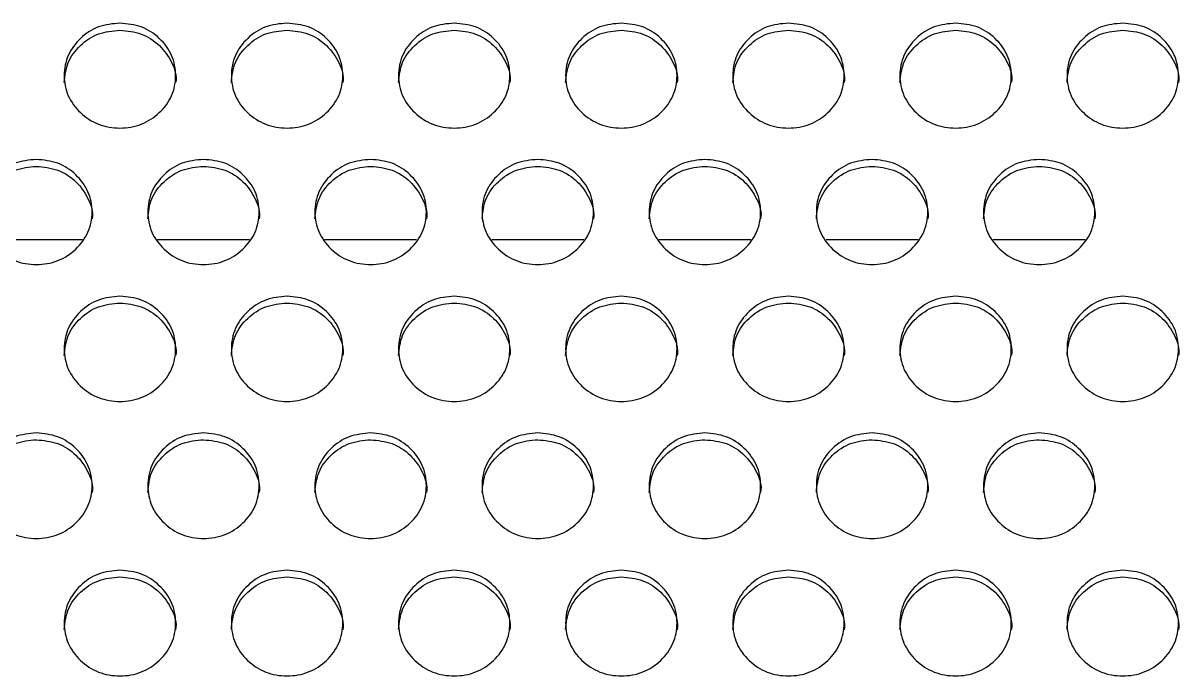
# Model space of a CAD drawing. Header units: millimetres. Extents: x 0.6 to 29.2, y 0.5 to 20.5.
# Drawn here: x 11.742 to 12.295, y 11.738 to 12.05 of the extents above; entities that cross this region are included whole.
import ezdxf

# ---------------------------------------------------------------- set-up
doc = ezdxf.new("R2010")
doc.units = ezdxf.units.MM

msp = doc.modelspace()

# ---------------------------------------------------------------- linework, layer by layer
for p, q in [((11.77003, 11.94654), (11.726, 11.94654)), ((11.85003, 11.94654), (11.806, 11.94654)), ((11.93003, 11.94654), (11.886, 11.94654)), ((12.01003, 11.94654), (11.966, 11.94654)), ((12.09003, 11.94654), (12.046, 11.94654)), ((12.17003, 11.94654), (12.126, 11.94654)), ((12.25003, 11.94654), (12.206, 11.94654))]:
    msp.add_line(p, q)
for points, knots in [([(11.78802, 12.05041), (11.79153, 12.05007), (11.79855, 12.04939), (11.80731, 12.04343), (11.81344, 12.03523), (11.8153, 12.0253), (11.81344, 12.01537), (11.80731, 12.00711), (11.79855, 12.00133), (11.78802, 11.99957), (11.77748, 12.00133), (11.76872, 12.00711), (11.76259, 12.01538), (11.76073, 12.02529), (11.76259, 12.03523), (11.76872, 12.04343), (11.77748, 12.04941), (11.78451, 12.05008), (11.78802, 12.05041)], [0, 0, 0, 0, 0.062529, 0.12499, 0.187438, 0.249997, 0.312448, 0.375004, 0.437457, 0.500008, 0.562452, 0.625017, 0.68746, 0.75002, 0.812471, 0.875029, 0.937564, 1, 1, 1, 1]), ([(11.86802, 12.05041), (11.87153, 12.05007), (11.87855, 12.04939), (11.88731, 12.04343), (11.89344, 12.03523), (11.8953, 12.0253), (11.89344, 12.01537), (11.88731, 12.00711), (11.87855, 12.00133), (11.86802, 11.99957), (11.85748, 12.00133), (11.84872, 12.00711), (11.84259, 12.01538), (11.84073, 12.02529), (11.84259, 12.03523), (11.84872, 12.04343), (11.85748, 12.04941), (11.86451, 12.05008), (11.86802, 12.05041)], [0, 0, 0, 0, 0.062527, 0.12499, 0.187436, 0.249995, 0.312447, 0.375003, 0.437454, 0.500008, 0.562452, 0.625014, 0.687459, 0.750019, 0.81247, 0.875027, 0.937564, 1, 1, 1, 1]), ([(11.94802, 12.05041), (11.95153, 12.05007), (11.95855, 12.04939), (11.96731, 12.04343), (11.97344, 12.03523), (11.9753, 12.0253), (11.97344, 12.01537), (11.96731, 12.00711), (11.95855, 12.00133), (11.94802, 11.99957), (11.93748, 12.00133), (11.92872, 12.00711), (11.92259, 12.01538), (11.92073, 12.02529), (11.92259, 12.03523), (11.92872, 12.04343), (11.93748, 12.04941), (11.94451, 12.05008), (11.94802, 12.05041)], [0, 0, 0, 0, 0.062529, 0.12499, 0.187438, 0.249997, 0.312448, 0.375004, 0.437457, 0.500009, 0.562453, 0.625017, 0.687461, 0.750021, 0.812472, 0.875029, 0.937564, 1, 1, 1, 1]), ([(12.02802, 12.05041), (12.03153, 12.05007), (12.03855, 12.04939), (12.04731, 12.04343), (12.05344, 12.03523), (12.0553, 12.0253), (12.05344, 12.01537), (12.04731, 12.00711), (12.03855, 12.00133), (12.02802, 11.99957), (12.01748, 12.00133), (12.00872, 12.00711), (12.00259, 12.01538), (12.00073, 12.02529), (12.00259, 12.03523), (12.00872, 12.04343), (12.01748, 12.04941), (12.02451, 12.05008), (12.02802, 12.05041)], [0, 0, 0, 0, 0.0625293, 0.1249903, 0.1874377, 0.2499965, 0.3124484, 0.3750028, 0.4374559, 0.5000092, 0.5624511, 0.6250155, 0.6874604, 0.7500199, 0.8124702, 0.875027, 0.9375641, 1, 1, 1, 1]), ([(12.10802, 12.05041), (12.11153, 12.05007), (12.11855, 12.04939), (12.12731, 12.04343), (12.13344, 12.03523), (12.1353, 12.0253), (12.13344, 12.01537), (12.12731, 12.00711), (12.11855, 12.00133), (12.10802, 11.99957), (12.09748, 12.00133), (12.08872, 12.00711), (12.08259, 12.01538), (12.08073, 12.02529), (12.08259, 12.03523), (12.08872, 12.04343), (12.09748, 12.04941), (12.10451, 12.05008), (12.10802, 12.05041)], [0, 0, 0, 0, 0.062527, 0.124988, 0.187436, 0.249995, 0.312446, 0.375002, 0.437455, 0.500006, 0.562451, 0.625015, 0.687459, 0.750019, 0.81247, 0.875026, 0.937562, 1, 1, 1, 1]), ([(12.18802, 12.05041), (12.19153, 12.05007), (12.19855, 12.04939), (12.20731, 12.04343), (12.21344, 12.03523), (12.2153, 12.0253), (12.21344, 12.01537), (12.20731, 12.00711), (12.19855, 12.00133), (12.18802, 11.99957), (12.17748, 12.00133), (12.16872, 12.00711), (12.16259, 12.01538), (12.16073, 12.02529), (12.16259, 12.03523), (12.16872, 12.04343), (12.17748, 12.04941), (12.18451, 12.05008), (12.18802, 12.05041)], [0, 0, 0, 0, 0.0625293, 0.1249902, 0.1874376, 0.2499963, 0.3124476, 0.3750033, 0.4374564, 0.5000073, 0.5624515, 0.6250158, 0.6874607, 0.7500201, 0.8124704, 0.8750271, 0.9375641, 1, 1, 1, 1]), ([(12.26802, 12.05041), (12.27153, 12.05007), (12.27855, 12.04939), (12.28731, 12.04343), (12.29344, 12.03523), (12.2953, 12.0253), (12.29344, 12.01537), (12.28731, 12.00711), (12.27855, 12.00133), (12.26802, 11.99957), (12.25748, 12.00133), (12.24872, 12.00711), (12.24259, 12.01538), (12.24073, 12.02529), (12.24259, 12.03523), (12.24872, 12.04343), (12.25748, 12.04941), (12.26451, 12.05008), (12.26802, 12.05041)], [0, 0, 0, 0, 0.062527, 0.12499, 0.187436, 0.249995, 0.312447, 0.375003, 0.437454, 0.500007, 0.562451, 0.625016, 0.687459, 0.750019, 0.81247, 0.875027, 0.937562, 1, 1, 1, 1]), ([(11.76135, 12.02196), (11.76171, 12.02526), (11.76243, 12.03187), (11.76877, 12.04006), (11.77747, 12.04603), (11.7845, 12.0467), (11.78802, 12.04703)], [0, 0, 0, 0, 0.2494187, 0.4997441, 0.7500438, 1, 1, 1, 1]), ([(11.78802, 12.04703), (11.79152, 12.04669), (11.79853, 12.04601), (11.8074, 12.04004), (11.81313, 12.0319), (11.81536, 12.02515), (11.81468, 12.02192), (11.81468, 12.02192)], [0, 0, 0, 0, 0.250097, 0.49987, 0.749516, 0.999558, 1, 1, 1, 1]), ([(11.84135, 12.02196), (11.84171, 12.02526), (11.84243, 12.03187), (11.84877, 12.04006), (11.85747, 12.04603), (11.8645, 12.0467), (11.86802, 12.04703)], [0, 0, 0, 0, 0.2494181, 0.4997375, 0.7500444, 1, 1, 1, 1]), ([(11.86802, 12.04703), (11.87152, 12.04669), (11.87853, 12.04601), (11.8874, 12.04004), (11.89313, 12.0319), (11.89536, 12.02515), (11.89468, 12.02192), (11.89468, 12.02192)], [0, 0, 0, 0, 0.250088, 0.499871, 0.749513, 0.999558, 1, 1, 1, 1]), ([(11.92135, 12.02196), (11.92171, 12.02526), (11.92243, 12.03187), (11.92877, 12.04006), (11.93747, 12.04603), (11.9445, 12.0467), (11.94802, 12.04703)], [0, 0, 0, 0, 0.249421, 0.499742, 0.750043, 1, 1, 1, 1]), ([(11.94802, 12.04703), (11.95152, 12.04669), (11.95853, 12.04601), (11.96739, 12.04005), (11.97316, 12.0319), (11.97528, 12.02516), (11.97468, 12.02192), (11.97468, 12.02192)], [0, 0, 0, 0, 0.250097, 0.499871, 0.749517, 0.999559, 1, 1, 1, 1]), ([(12.00135, 12.02196), (12.00171, 12.02526), (12.00243, 12.03187), (12.00877, 12.04006), (12.01747, 12.04603), (12.0245, 12.0467), (12.02802, 12.04703)], [0, 0, 0, 0, 0.2494181, 0.4997375, 0.7500444, 1, 1, 1, 1]), ([(12.02802, 12.04703), (12.03152, 12.04669), (12.03853, 12.04601), (12.0474, 12.04004), (12.05313, 12.0319), (12.05536, 12.02515), (12.05468, 12.02192), (12.05468, 12.02192)], [0, 0, 0, 0, 0.250097, 0.49987, 0.749516, 0.999558, 1, 1, 1, 1]), ([(12.08135, 12.02196), (12.08171, 12.02526), (12.08243, 12.03187), (12.08877, 12.04006), (12.09747, 12.04603), (12.1045, 12.0467), (12.10802, 12.04703)], [0, 0, 0, 0, 0.249419, 0.499738, 0.750036, 1, 1, 1, 1]), ([(12.10802, 12.04703), (12.11152, 12.04669), (12.11853, 12.04601), (12.12739, 12.04005), (12.13316, 12.0319), (12.13528, 12.02516), (12.13468, 12.02192), (12.13468, 12.02192)], [0, 0, 0, 0, 0.25009, 0.499866, 0.749515, 0.999559, 1, 1, 1, 1]), ([(12.16135, 12.02196), (12.16171, 12.02526), (12.16243, 12.03187), (12.16877, 12.04006), (12.17747, 12.04603), (12.1845, 12.0467), (12.18802, 12.04703)], [0, 0, 0, 0, 0.2494181, 0.4997375, 0.7500444, 1, 1, 1, 1]), ([(12.18802, 12.04703), (12.19152, 12.04669), (12.19853, 12.04601), (12.2074, 12.04004), (12.21313, 12.0319), (12.21536, 12.02515), (12.21468, 12.02192), (12.21468, 12.02192)], [0, 0, 0, 0, 0.250097, 0.49987, 0.749516, 0.999558, 1, 1, 1, 1]), ([(12.24135, 12.02196), (12.24171, 12.02526), (12.24243, 12.03187), (12.24877, 12.04006), (12.25747, 12.04603), (12.2645, 12.0467), (12.26802, 12.04703)], [0, 0, 0, 0, 0.249419, 0.499738, 0.750036, 1, 1, 1, 1]), ([(12.26802, 12.04703), (12.27152, 12.04669), (12.27853, 12.04601), (12.2874, 12.04004), (12.29313, 12.0319), (12.29536, 12.02515), (12.29468, 12.02192), (12.29468, 12.02192)], [0, 0, 0, 0, 0.250088, 0.499871, 0.749513, 0.999558, 1, 1, 1, 1]), ([(11.74802, 11.98512), (11.75153, 11.98478), (11.75855, 11.98409), (11.76731, 11.97812), (11.77344, 11.96991), (11.7753, 11.95996), (11.77344, 11.95002), (11.76731, 11.94174), (11.75855, 11.93595), (11.74802, 11.93419), (11.73748, 11.93595), (11.72872, 11.94174), (11.72259, 11.95002), (11.72073, 11.95995), (11.72259, 11.96991), (11.72872, 11.97812), (11.73748, 11.98411), (11.74451, 11.98478), (11.74802, 11.98512)], [0, 0, 0, 0, 0.062529, 0.124991, 0.187436, 0.249996, 0.312448, 0.375004, 0.437455, 0.500008, 0.562453, 0.625015, 0.68746, 0.750019, 0.81247, 0.875027, 0.937564, 1, 1, 1, 1]), ([(11.72135, 11.95667), (11.72171, 11.95997), (11.72243, 11.96659), (11.72877, 11.9748), (11.73747, 11.98078), (11.7445, 11.98145), (11.74802, 11.98179)], [0, 0, 0, 0, 0.2494211, 0.4997393, 0.7500446, 1, 1, 1, 1]), ([(11.74802, 11.98179), (11.75152, 11.98145), (11.75853, 11.98077), (11.76739, 11.97479), (11.77313, 11.96663), (11.77535, 11.95986), (11.77468, 11.95663), (11.77468, 11.95662)], [0, 0, 0, 0, 0.250097, 0.499873, 0.749512, 0.999553, 1, 1, 1, 1]), ([(11.82802, 11.98512), (11.83153, 11.98478), (11.83855, 11.98409), (11.84731, 11.97812), (11.85344, 11.96991), (11.8553, 11.95996), (11.85344, 11.95002), (11.84731, 11.94174), (11.83855, 11.93595), (11.82802, 11.93419), (11.81748, 11.93595), (11.80872, 11.94174), (11.80259, 11.95002), (11.80073, 11.95995), (11.80259, 11.96991), (11.80872, 11.97812), (11.81748, 11.98411), (11.82451, 11.98478), (11.82802, 11.98512)], [0, 0, 0, 0, 0.062527, 0.124989, 0.187435, 0.249995, 0.312447, 0.375002, 0.437456, 0.500007, 0.562451, 0.625015, 0.687459, 0.750019, 0.812469, 0.875026, 0.937561, 1, 1, 1, 1]), ([(11.80135, 11.95667), (11.80171, 11.95997), (11.80243, 11.96659), (11.80877, 11.9748), (11.81747, 11.98078), (11.8245, 11.98145), (11.82802, 11.98179)], [0, 0, 0, 0, 0.249422, 0.499739, 0.750036, 1, 1, 1, 1]), ([(11.82802, 11.98179), (11.83152, 11.98145), (11.83853, 11.98077), (11.84739, 11.97479), (11.85316, 11.96662), (11.85528, 11.95987), (11.85468, 11.95663), (11.85468, 11.95662)], [0, 0, 0, 0, 0.25009, 0.499867, 0.749513, 0.999555, 1, 1, 1, 1]), ([(11.90802, 11.98512), (11.91153, 11.98478), (11.91855, 11.98409), (11.92731, 11.97812), (11.93344, 11.96991), (11.9353, 11.95996), (11.93344, 11.95002), (11.92731, 11.94174), (11.91855, 11.93595), (11.90802, 11.93419), (11.89748, 11.93595), (11.88872, 11.94174), (11.88259, 11.95002), (11.88073, 11.95995), (11.88259, 11.96991), (11.88872, 11.97812), (11.89748, 11.98411), (11.90451, 11.98478), (11.90802, 11.98512)], [0, 0, 0, 0, 0.062529, 0.124991, 0.187438, 0.249997, 0.312449, 0.375003, 0.437457, 0.500007, 0.562452, 0.625016, 0.687461, 0.75002, 0.81247, 0.875027, 0.937564, 1, 1, 1, 1]), ([(11.88135, 11.95667), (11.88171, 11.95997), (11.88243, 11.96659), (11.88877, 11.9748), (11.89747, 11.98078), (11.9045, 11.98145), (11.90802, 11.98179)], [0, 0, 0, 0, 0.2494211, 0.4997393, 0.7500446, 1, 1, 1, 1]), ([(11.90802, 11.98179), (11.91152, 11.98145), (11.91853, 11.98077), (11.92739, 11.97479), (11.93313, 11.96663), (11.93535, 11.95986), (11.93468, 11.95663), (11.93468, 11.95662)], [0, 0, 0, 0, 0.250096, 0.499871, 0.749514, 0.999553, 1, 1, 1, 1]), ([(11.98802, 11.98512), (11.99153, 11.98478), (11.99855, 11.98409), (12.00731, 11.97812), (12.01344, 11.96991), (12.0153, 11.95996), (12.01344, 11.95002), (12.00731, 11.94174), (11.99855, 11.93595), (11.98802, 11.93419), (11.97748, 11.93595), (11.96872, 11.94174), (11.96259, 11.95002), (11.96073, 11.95995), (11.96259, 11.96991), (11.96872, 11.97812), (11.97748, 11.98411), (11.98451, 11.98478), (11.98802, 11.98512)], [0, 0, 0, 0, 0.062527, 0.124988, 0.187435, 0.249995, 0.312447, 0.375003, 0.437454, 0.500007, 0.562452, 0.625016, 0.68746, 0.750019, 0.812469, 0.875027, 0.937562, 1, 1, 1, 1]), ([(11.96135, 11.95667), (11.96171, 11.95997), (11.96243, 11.96659), (11.96877, 11.9748), (11.97747, 11.98078), (11.9845, 11.98145), (11.98802, 11.98179)], [0, 0, 0, 0, 0.249422, 0.499739, 0.750036, 1, 1, 1, 1]), ([(11.98802, 11.98179), (11.99152, 11.98145), (11.99853, 11.98077), (12.00739, 11.97479), (12.01313, 11.96663), (12.01535, 11.95986), (12.01468, 11.95663), (12.01468, 11.95662)], [0, 0, 0, 0, 0.250089, 0.499865, 0.749511, 0.999553, 1, 1, 1, 1]), ([(12.06802, 11.98512), (12.07153, 11.98478), (12.07855, 11.98409), (12.08731, 11.97812), (12.09344, 11.96991), (12.0953, 11.95996), (12.09344, 11.95002), (12.08731, 11.94174), (12.07855, 11.93595), (12.06802, 11.93419), (12.05748, 11.93595), (12.04872, 11.94174), (12.04259, 11.95002), (12.04073, 11.95995), (12.04259, 11.96991), (12.04872, 11.97812), (12.05748, 11.98411), (12.06451, 11.98478), (12.06802, 11.98512)], [0, 0, 0, 0, 0.062529, 0.124991, 0.187438, 0.249997, 0.312449, 0.375005, 0.437458, 0.500009, 0.562453, 0.625018, 0.687462, 0.750021, 0.812472, 0.875029, 0.937564, 1, 1, 1, 1]), ([(12.04135, 11.95667), (12.04171, 11.95997), (12.04243, 11.96659), (12.04877, 11.9748), (12.05747, 11.98078), (12.0645, 11.98145), (12.06802, 11.98179)], [0, 0, 0, 0, 0.249424, 0.499744, 0.750043, 1, 1, 1, 1]), ([(12.06802, 11.98179), (12.07152, 11.98145), (12.07853, 11.98077), (12.08739, 11.97479), (12.09313, 11.96663), (12.09535, 11.95986), (12.09468, 11.95663), (12.09468, 11.95662)], [0, 0, 0, 0, 0.250096, 0.499871, 0.749514, 0.999553, 1, 1, 1, 1]), ([(12.14802, 11.98512), (12.15153, 11.98478), (12.15855, 11.98409), (12.16731, 11.97812), (12.17344, 11.96991), (12.1753, 11.95996), (12.17344, 11.95002), (12.16731, 11.94174), (12.15855, 11.93595), (12.14802, 11.93419), (12.13748, 11.93595), (12.12872, 11.94174), (12.12259, 11.95002), (12.12073, 11.95995), (12.12259, 11.96991), (12.12872, 11.97812), (12.13748, 11.98411), (12.14451, 11.98478), (12.14802, 11.98512)], [0, 0, 0, 0, 0.062527, 0.12499, 0.187436, 0.249996, 0.312448, 0.375003, 0.437455, 0.500008, 0.562453, 0.625015, 0.68746, 0.750019, 0.81247, 0.875027, 0.937564, 1, 1, 1, 1]), ([(12.12135, 11.95667), (12.12171, 11.95997), (12.12243, 11.96659), (12.12877, 11.9748), (12.13747, 11.98078), (12.1445, 11.98145), (12.14802, 11.98179)], [0, 0, 0, 0, 0.2494211, 0.4997393, 0.7500446, 1, 1, 1, 1]), ([(12.14802, 11.98179), (12.15152, 11.98145), (12.15853, 11.98077), (12.16739, 11.97479), (12.17313, 11.96663), (12.17535, 11.95986), (12.17468, 11.95663), (12.17468, 11.95662)], [0, 0, 0, 0, 0.250088, 0.499872, 0.749511, 0.999553, 1, 1, 1, 1]), ([(12.22802, 11.98512), (12.23153, 11.98478), (12.23855, 11.98409), (12.24731, 11.97812), (12.25344, 11.96991), (12.2553, 11.95996), (12.25344, 11.95002), (12.24731, 11.94174), (12.23855, 11.93595), (12.22802, 11.93419), (12.21748, 11.93595), (12.20872, 11.94174), (12.20259, 11.95002), (12.20073, 11.95995), (12.20259, 11.96991), (12.20872, 11.97812), (12.21748, 11.98411), (12.22451, 11.98478), (12.22802, 11.98512)], [0, 0, 0, 0, 0.062527, 0.124989, 0.187435, 0.249995, 0.312447, 0.375002, 0.437456, 0.500007, 0.562451, 0.625015, 0.687459, 0.750019, 0.812469, 0.875026, 0.937561, 1, 1, 1, 1]), ([(12.20135, 11.95667), (12.20171, 11.95997), (12.20243, 11.96659), (12.20877, 11.9748), (12.21747, 11.98078), (12.2245, 11.98145), (12.22802, 11.98179)], [0, 0, 0, 0, 0.249422, 0.499739, 0.750036, 1, 1, 1, 1]), ([(12.22802, 11.98179), (12.23152, 11.98145), (12.23853, 11.98077), (12.24739, 11.97479), (12.25316, 11.96662), (12.25528, 11.95987), (12.25468, 11.95663), (12.25468, 11.95662)], [0, 0, 0, 0, 0.25009, 0.499867, 0.749513, 0.999555, 1, 1, 1, 1]), ([(11.78802, 11.91961), (11.79153, 11.91927), (11.79855, 11.91858), (11.80731, 11.9126), (11.81344, 11.90437), (11.8153, 11.8944), (11.81344, 11.88444), (11.80731, 11.87615), (11.79855, 11.87035), (11.78802, 11.86858), (11.77748, 11.87035), (11.76872, 11.87615), (11.76259, 11.88444), (11.76073, 11.8944), (11.76259, 11.90437), (11.76872, 11.9126), (11.77748, 11.9186), (11.78451, 11.91927), (11.78802, 11.91961)], [0, 0, 0, 0, 0.062529, 0.124991, 0.187438, 0.249996, 0.312448, 0.375004, 0.437457, 0.500008, 0.562452, 0.625016, 0.687461, 0.75002, 0.81247, 0.875029, 0.937564, 1, 1, 1, 1]), ([(11.76135, 11.89116), (11.76171, 11.89447), (11.76243, 11.90111), (11.76877, 11.90932), (11.77747, 11.91532), (11.7845, 11.91599), (11.78802, 11.91633)], [0, 0, 0, 0, 0.249418, 0.499744, 0.750044, 1, 1, 1, 1]), ([(11.78802, 11.91633), (11.79152, 11.91599), (11.79853, 11.9153), (11.8074, 11.90931), (11.81313, 11.90115), (11.81536, 11.89435), (11.81468, 11.89112), (11.81468, 11.89112)], [0, 0, 0, 0, 0.250098, 0.499869, 0.749515, 0.999558, 1, 1, 1, 1]), ([(11.86802, 11.91961), (11.87153, 11.91927), (11.87855, 11.91858), (11.88731, 11.9126), (11.89344, 11.90437), (11.8953, 11.8944), (11.89344, 11.88444), (11.88731, 11.87615), (11.87855, 11.87035), (11.86802, 11.86858), (11.85748, 11.87035), (11.84872, 11.87615), (11.84259, 11.88444), (11.84073, 11.8944), (11.84259, 11.90437), (11.84872, 11.9126), (11.85748, 11.9186), (11.86451, 11.91927), (11.86802, 11.91961)], [0, 0, 0, 0, 0.062527, 0.124991, 0.187436, 0.249995, 0.312447, 0.375003, 0.437454, 0.500008, 0.562452, 0.625014, 0.68746, 0.750019, 0.812469, 0.875027, 0.937564, 1, 1, 1, 1]), ([(11.84135, 11.89116), (11.84171, 11.89447), (11.84243, 11.90111), (11.84877, 11.90932), (11.85747, 11.91532), (11.8645, 11.91599), (11.86802, 11.91633)], [0, 0, 0, 0, 0.249418, 0.499737, 0.750044, 1, 1, 1, 1]), ([(11.86802, 11.91633), (11.87152, 11.91599), (11.87853, 11.9153), (11.8874, 11.90931), (11.89313, 11.90115), (11.89536, 11.89435), (11.89468, 11.89112), (11.89468, 11.89112)], [0, 0, 0, 0, 0.25009, 0.49987, 0.749512, 0.999558, 1, 1, 1, 1]), ([(11.94802, 11.91961), (11.95153, 11.91927), (11.95855, 11.91858), (11.96731, 11.9126), (11.97344, 11.90437), (11.9753, 11.8944), (11.97344, 11.88444), (11.96731, 11.87615), (11.95855, 11.87035), (11.94802, 11.86858), (11.93748, 11.87035), (11.92872, 11.87615), (11.92259, 11.88444), (11.92073, 11.8944), (11.92259, 11.90437), (11.92872, 11.9126), (11.93748, 11.9186), (11.94451, 11.91927), (11.94802, 11.91961)], [0, 0, 0, 0, 0.062529, 0.124991, 0.187438, 0.249996, 0.312448, 0.375005, 0.437458, 0.500009, 0.562453, 0.625017, 0.687461, 0.750021, 0.812471, 0.875029, 0.937564, 1, 1, 1, 1]), ([(11.92135, 11.89116), (11.92171, 11.89447), (11.92243, 11.90111), (11.92877, 11.90932), (11.93747, 11.91532), (11.9445, 11.91599), (11.94802, 11.91633)], [0, 0, 0, 0, 0.249421, 0.499742, 0.750043, 1, 1, 1, 1]), ([(11.94802, 11.91633), (11.95152, 11.91599), (11.95853, 11.9153), (11.96739, 11.90931), (11.97316, 11.90114), (11.97528, 11.89436), (11.97468, 11.89112), (11.97468, 11.89112)], [0, 0, 0, 0, 0.250098, 0.499869, 0.749516, 0.999559, 1, 1, 1, 1]), ([(12.02802, 11.91961), (12.03153, 11.91927), (12.03855, 11.91858), (12.04731, 11.9126), (12.05344, 11.90437), (12.0553, 11.8944), (12.05344, 11.88444), (12.04731, 11.87615), (12.03855, 11.87035), (12.02802, 11.86858), (12.01748, 11.87035), (12.00872, 11.87615), (12.00259, 11.88444), (12.00073, 11.8944), (12.00259, 11.90437), (12.00872, 11.9126), (12.01748, 11.9186), (12.02451, 11.91927), (12.02802, 11.91961)], [0, 0, 0, 0, 0.062529, 0.124991, 0.187437, 0.249996, 0.312448, 0.375003, 0.437456, 0.500009, 0.562451, 0.625015, 0.687461, 0.75002, 0.812469, 0.875027, 0.937564, 1, 1, 1, 1]), ([(12.00135, 11.89116), (12.00171, 11.89447), (12.00243, 11.90111), (12.00877, 11.90932), (12.01747, 11.91532), (12.0245, 11.91599), (12.02802, 11.91633)], [0, 0, 0, 0, 0.249418, 0.499737, 0.750044, 1, 1, 1, 1]), ([(12.02802, 11.91633), (12.03152, 11.91599), (12.03853, 11.9153), (12.0474, 11.90931), (12.05313, 11.90115), (12.05536, 11.89435), (12.05468, 11.89112), (12.05468, 11.89112)], [0, 0, 0, 0, 0.250098, 0.499869, 0.749515, 0.999558, 1, 1, 1, 1]), ([(12.10802, 11.91961), (12.11153, 11.91927), (12.11855, 11.91858), (12.12731, 11.9126), (12.13344, 11.90437), (12.1353, 11.8944), (12.13344, 11.88444), (12.12731, 11.87615), (12.11855, 11.87035), (12.10802, 11.86858), (12.09748, 11.87035), (12.08872, 11.87615), (12.08259, 11.88444), (12.08073, 11.8944), (12.08259, 11.90437), (12.08872, 11.9126), (12.09748, 11.9186), (12.10451, 11.91927), (12.10802, 11.91961)], [0, 0, 0, 0, 0.062527, 0.124989, 0.187435, 0.249994, 0.312445, 0.375002, 0.437455, 0.500006, 0.56245, 0.625014, 0.687459, 0.750019, 0.812469, 0.875026, 0.937562, 1, 1, 1, 1]), ([(12.08135, 11.89116), (12.08171, 11.89447), (12.08243, 11.90111), (12.08877, 11.90932), (12.09747, 11.91532), (12.1045, 11.91599), (12.10802, 11.91633)], [0, 0, 0, 0, 0.249419, 0.499737, 0.750036, 1, 1, 1, 1]), ([(12.10802, 11.91633), (12.11152, 11.91599), (12.11853, 11.9153), (12.12739, 11.90931), (12.13316, 11.90114), (12.13528, 11.89436), (12.13468, 11.89112), (12.13468, 11.89112)], [0, 0, 0, 0, 0.250091, 0.499865, 0.749514, 0.999559, 1, 1, 1, 1]), ([(12.18802, 11.91961), (12.19153, 11.91927), (12.19855, 11.91858), (12.20731, 11.9126), (12.21344, 11.90437), (12.2153, 11.8944), (12.21344, 11.88444), (12.20731, 11.87615), (12.19855, 11.87035), (12.18802, 11.86858), (12.17748, 11.87035), (12.16872, 11.87615), (12.16259, 11.88444), (12.16073, 11.8944), (12.16259, 11.90437), (12.16872, 11.9126), (12.17748, 11.9186), (12.18451, 11.91927), (12.18802, 11.91961)], [0, 0, 0, 0, 0.062529, 0.124991, 0.187437, 0.249996, 0.312447, 0.375004, 0.437457, 0.500007, 0.562451, 0.625015, 0.687461, 0.75002, 0.812469, 0.875027, 0.937564, 1, 1, 1, 1]), ([(12.16135, 11.89116), (12.16171, 11.89447), (12.16243, 11.90111), (12.16877, 11.90932), (12.17747, 11.91532), (12.1845, 11.91599), (12.18802, 11.91633)], [0, 0, 0, 0, 0.249418, 0.499737, 0.750044, 1, 1, 1, 1]), ([(12.18802, 11.91633), (12.19152, 11.91599), (12.19853, 11.9153), (12.2074, 11.90931), (12.21313, 11.90115), (12.21536, 11.89435), (12.21468, 11.89112), (12.21468, 11.89112)], [0, 0, 0, 0, 0.250098, 0.499869, 0.749515, 0.999558, 1, 1, 1, 1]), ([(12.26802, 11.91961), (12.27153, 11.91927), (12.27855, 11.91858), (12.28731, 11.9126), (12.29344, 11.90437), (12.2953, 11.8944), (12.29344, 11.88444), (12.28731, 11.87615), (12.27855, 11.87035), (12.26802, 11.86858), (12.25748, 11.87035), (12.24872, 11.87615), (12.24259, 11.88444), (12.24073, 11.8944), (12.24259, 11.90437), (12.24872, 11.9126), (12.25748, 11.9186), (12.26451, 11.91927), (12.26802, 11.91961)], [0, 0, 0, 0, 0.062527, 0.124991, 0.187436, 0.249995, 0.312446, 0.375003, 0.437454, 0.500007, 0.562451, 0.625015, 0.68746, 0.750019, 0.812469, 0.875027, 0.937562, 1, 1, 1, 1]), ([(12.24135, 11.89116), (12.24171, 11.89447), (12.24243, 11.90111), (12.24877, 11.90932), (12.25747, 11.91532), (12.2645, 11.91599), (12.26802, 11.91633)], [0, 0, 0, 0, 0.249419, 0.499737, 0.750036, 1, 1, 1, 1]), ([(12.26802, 11.91633), (12.27152, 11.91599), (12.27853, 11.9153), (12.2874, 11.90931), (12.29313, 11.90115), (12.29536, 11.89435), (12.29468, 11.89112), (12.29468, 11.89112)], [0, 0, 0, 0, 0.25009, 0.49987, 0.749512, 0.999558, 1, 1, 1, 1]), ([(11.74802, 11.85408), (11.75153, 11.85373), (11.75855, 11.85305), (11.76731, 11.84705), (11.77344, 11.83881), (11.7753, 11.82882), (11.77344, 11.81885), (11.76731, 11.81054), (11.75855, 11.80473), (11.74802, 11.80296), (11.73748, 11.80473), (11.72872, 11.81054), (11.72259, 11.81885), (11.72073, 11.82882), (11.72259, 11.83881), (11.72872, 11.84705), (11.73748, 11.85307), (11.74451, 11.85374), (11.74802, 11.85408)], [0, 0, 0, 0, 0.062529, 0.124991, 0.187436, 0.249995, 0.312448, 0.375004, 0.437455, 0.500008, 0.562452, 0.625014, 0.68746, 0.750019, 0.81247, 0.875027, 0.937564, 1, 1, 1, 1]), ([(11.82802, 11.85408), (11.83153, 11.85373), (11.83855, 11.85305), (11.84731, 11.84705), (11.85344, 11.83881), (11.8553, 11.82882), (11.85344, 11.81885), (11.84731, 11.81054), (11.83855, 11.80473), (11.82802, 11.80296), (11.81748, 11.80473), (11.80872, 11.81054), (11.80259, 11.81885), (11.80073, 11.82882), (11.80259, 11.83881), (11.80872, 11.84705), (11.81748, 11.85307), (11.82451, 11.85374), (11.82802, 11.85408)], [0, 0, 0, 0, 0.0625271, 0.1249889, 0.1874353, 0.2499943, 0.3124464, 0.3750022, 0.4374554, 0.5000063, 0.5624503, 0.6250148, 0.6874589, 0.7500186, 0.8124689, 0.8750263, 0.9375615, 1, 1, 1, 1]), ([(11.90802, 11.85408), (11.91153, 11.85373), (11.91855, 11.85305), (11.92731, 11.84705), (11.93344, 11.83881), (11.9353, 11.82882), (11.93344, 11.81885), (11.92731, 11.81054), (11.91855, 11.80473), (11.90802, 11.80296), (11.89748, 11.80473), (11.88872, 11.81054), (11.88259, 11.81885), (11.88073, 11.82882), (11.88259, 11.83881), (11.88872, 11.84705), (11.89748, 11.85307), (11.90451, 11.85374), (11.90802, 11.85408)], [0, 0, 0, 0, 0.062529, 0.124991, 0.187437, 0.249996, 0.312449, 0.375003, 0.437456, 0.500007, 0.562451, 0.625015, 0.687461, 0.75002, 0.81247, 0.875027, 0.937564, 1, 1, 1, 1]), ([(11.98802, 11.85408), (11.99153, 11.85373), (11.99855, 11.85305), (12.00731, 11.84705), (12.01344, 11.83881), (12.0153, 11.82882), (12.01344, 11.81885), (12.00731, 11.81054), (11.99855, 11.80473), (11.98802, 11.80296), (11.97748, 11.80473), (11.96872, 11.81054), (11.96259, 11.81885), (11.96073, 11.82882), (11.96259, 11.83881), (11.96872, 11.84705), (11.97748, 11.85307), (11.98451, 11.85374), (11.98802, 11.85408)], [0, 0, 0, 0, 0.062527, 0.1249887, 0.1874351, 0.2499944, 0.3124469, 0.3750026, 0.4374538, 0.5000069, 0.5624509, 0.6250153, 0.6874593, 0.7500189, 0.8124692, 0.8750264, 0.9375616, 1, 1, 1, 1]), ([(12.06802, 11.85408), (12.07153, 11.85373), (12.07855, 11.85305), (12.08731, 11.84705), (12.09344, 11.83881), (12.0953, 11.82882), (12.09344, 11.81885), (12.08731, 11.81054), (12.07855, 11.80473), (12.06802, 11.80296), (12.05748, 11.80473), (12.04872, 11.81054), (12.04259, 11.81885), (12.04073, 11.82882), (12.04259, 11.83881), (12.04872, 11.84705), (12.05748, 11.85307), (12.06451, 11.85374), (12.06802, 11.85408)], [0, 0, 0, 0, 0.062529, 0.124991, 0.187438, 0.249997, 0.312449, 0.375005, 0.437458, 0.500009, 0.562453, 0.625017, 0.687461, 0.750021, 0.812471, 0.875029, 0.937564, 1, 1, 1, 1]), ([(12.14802, 11.85408), (12.15153, 11.85373), (12.15855, 11.85305), (12.16731, 11.84705), (12.17344, 11.83881), (12.1753, 11.82882), (12.17344, 11.81885), (12.16731, 11.81054), (12.15855, 11.80473), (12.14802, 11.80296), (12.13748, 11.80473), (12.12872, 11.81054), (12.12259, 11.81885), (12.12073, 11.82882), (12.12259, 11.83881), (12.12872, 11.84705), (12.13748, 11.85307), (12.14451, 11.85374), (12.14802, 11.85408)], [0, 0, 0, 0, 0.062527, 0.124991, 0.187436, 0.249995, 0.312448, 0.375003, 0.437455, 0.500008, 0.562452, 0.625014, 0.68746, 0.750019, 0.812469, 0.875027, 0.937564, 1, 1, 1, 1]), ([(12.22802, 11.85408), (12.23153, 11.85373), (12.23855, 11.85305), (12.24731, 11.84705), (12.25344, 11.83881), (12.2553, 11.82882), (12.25344, 11.81885), (12.24731, 11.81054), (12.23855, 11.80473), (12.22802, 11.80296), (12.21748, 11.80473), (12.20872, 11.81054), (12.20259, 11.81885), (12.20073, 11.82882), (12.20259, 11.83881), (12.20872, 11.84705), (12.21748, 11.85307), (12.22451, 11.85374), (12.22802, 11.85408)], [0, 0, 0, 0, 0.0625271, 0.1249889, 0.1874353, 0.2499943, 0.3124464, 0.3750022, 0.4374554, 0.5000063, 0.5624503, 0.6250148, 0.6874589, 0.7500186, 0.8124689, 0.8750263, 0.9375615, 1, 1, 1, 1]), ([(11.72135, 11.82563), (11.72171, 11.82895), (11.72243, 11.8356), (11.72877, 11.84383), (11.73747, 11.84984), (11.7445, 11.85051), (11.74802, 11.85084)], [0, 0, 0, 0, 0.249416, 0.499738, 0.750045, 1, 1, 1, 1]), ([(11.74802, 11.85084), (11.75152, 11.8505), (11.75853, 11.84982), (11.76739, 11.84382), (11.77313, 11.83563), (11.77535, 11.82884), (11.77468, 11.82559), (11.77468, 11.82559)], [0, 0, 0, 0, 0.250098, 0.499872, 0.749514, 0.999555, 1, 1, 1, 1]), ([(11.80135, 11.82563), (11.80171, 11.82895), (11.80243, 11.8356), (11.80877, 11.84383), (11.81747, 11.84984), (11.8245, 11.85051), (11.82802, 11.85084)], [0, 0, 0, 0, 0.249417, 0.499739, 0.750036, 1, 1, 1, 1]), ([(11.82802, 11.85084), (11.83152, 11.8505), (11.83853, 11.84982), (11.84739, 11.84382), (11.85316, 11.83562), (11.85528, 11.82885), (11.85468, 11.82559), (11.85468, 11.82559)], [0, 0, 0, 0, 0.25009, 0.499866, 0.749516, 0.999556, 1, 1, 1, 1]), ([(11.88135, 11.82563), (11.88171, 11.82895), (11.88243, 11.8356), (11.88877, 11.84383), (11.89747, 11.84984), (11.9045, 11.85051), (11.90802, 11.85084)], [0, 0, 0, 0, 0.249416, 0.499738, 0.750045, 1, 1, 1, 1]), ([(11.90802, 11.85084), (11.91152, 11.8505), (11.91853, 11.84982), (11.92739, 11.84382), (11.93313, 11.83563), (11.93535, 11.82884), (11.93468, 11.82559), (11.93468, 11.82559)], [0, 0, 0, 0, 0.250097, 0.49987, 0.749517, 0.999555, 1, 1, 1, 1]), ([(11.96135, 11.82563), (11.96171, 11.82895), (11.96243, 11.8356), (11.96877, 11.84383), (11.97747, 11.84984), (11.9845, 11.85051), (11.98802, 11.85084)], [0, 0, 0, 0, 0.249417, 0.499739, 0.750036, 1, 1, 1, 1]), ([(11.98802, 11.85084), (11.99152, 11.8505), (11.99853, 11.84982), (12.00739, 11.84382), (12.01313, 11.83563), (12.01535, 11.82884), (12.01468, 11.82559), (12.01468, 11.82559)], [0, 0, 0, 0, 0.250089, 0.499865, 0.749513, 0.999555, 1, 1, 1, 1]), ([(12.04135, 11.82563), (12.04171, 11.82895), (12.04243, 11.8356), (12.04877, 11.84383), (12.05747, 11.84984), (12.0645, 11.85051), (12.06802, 11.85084)], [0, 0, 0, 0, 0.249419, 0.499743, 0.750043, 1, 1, 1, 1]), ([(12.06802, 11.85084), (12.07152, 11.8505), (12.07853, 11.84982), (12.08739, 11.84382), (12.09313, 11.83563), (12.09535, 11.82884), (12.09468, 11.82559), (12.09468, 11.82559)], [0, 0, 0, 0, 0.250097, 0.49987, 0.749517, 0.999555, 1, 1, 1, 1]), ([(12.12135, 11.82563), (12.12171, 11.82895), (12.12243, 11.8356), (12.12877, 11.84383), (12.13747, 11.84984), (12.1445, 11.85051), (12.14802, 11.85084)], [0, 0, 0, 0, 0.249416, 0.499738, 0.750045, 1, 1, 1, 1]), ([(12.14802, 11.85084), (12.15152, 11.8505), (12.15853, 11.84982), (12.16739, 11.84382), (12.17313, 11.83563), (12.17535, 11.82884), (12.17468, 11.82559), (12.17468, 11.82559)], [0, 0, 0, 0, 0.250089, 0.499871, 0.749514, 0.999555, 1, 1, 1, 1]), ([(12.20135, 11.82563), (12.20171, 11.82895), (12.20243, 11.8356), (12.20877, 11.84383), (12.21747, 11.84984), (12.2245, 11.85051), (12.22802, 11.85084)], [0, 0, 0, 0, 0.249417, 0.499739, 0.750036, 1, 1, 1, 1]), ([(12.22802, 11.85084), (12.23152, 11.8505), (12.23853, 11.84982), (12.24739, 11.84382), (12.25316, 11.83562), (12.25528, 11.82885), (12.25468, 11.82559), (12.25468, 11.82559)], [0, 0, 0, 0, 0.25009, 0.499866, 0.749516, 0.999556, 1, 1, 1, 1]), ([(11.78802, 11.78833), (11.79153, 11.78799), (11.79855, 11.7873), (11.80731, 11.78129), (11.81344, 11.77303), (11.8153, 11.76303), (11.81344, 11.75304), (11.80731, 11.74472), (11.79855, 11.7389), (11.78802, 11.73713), (11.77748, 11.73889), (11.76872, 11.74472), (11.76259, 11.75304), (11.76073, 11.76303), (11.76259, 11.77304), (11.76872, 11.7813), (11.77748, 11.78732), (11.78451, 11.78799), (11.78802, 11.78833)], [0, 0, 0, 0, 0.062529, 0.124991, 0.187438, 0.249996, 0.312447, 0.375003, 0.437457, 0.500008, 0.562452, 0.625017, 0.68746, 0.75002, 0.812471, 0.875029, 0.937564, 1, 1, 1, 1]), ([(11.86802, 11.78833), (11.87153, 11.78799), (11.87855, 11.7873), (11.88731, 11.78129), (11.89344, 11.77303), (11.8953, 11.76303), (11.89344, 11.75304), (11.88731, 11.74472), (11.87855, 11.7389), (11.86802, 11.73713), (11.85748, 11.73889), (11.84872, 11.74472), (11.84259, 11.75304), (11.84073, 11.76303), (11.84259, 11.77304), (11.84872, 11.7813), (11.85748, 11.78732), (11.86451, 11.78799), (11.86802, 11.78833)], [0, 0, 0, 0, 0.062527, 0.124991, 0.187436, 0.249995, 0.312446, 0.375003, 0.437454, 0.500007, 0.562452, 0.625014, 0.687459, 0.750019, 0.81247, 0.875027, 0.937564, 1, 1, 1, 1]), ([(11.94802, 11.78833), (11.95153, 11.78799), (11.95855, 11.7873), (11.96731, 11.78129), (11.97344, 11.77303), (11.9753, 11.76303), (11.97344, 11.75304), (11.96731, 11.74472), (11.95855, 11.7389), (11.94802, 11.73713), (11.93748, 11.73889), (11.92872, 11.74472), (11.92259, 11.75304), (11.92073, 11.76303), (11.92259, 11.77304), (11.92872, 11.7813), (11.93748, 11.78732), (11.94451, 11.78799), (11.94802, 11.78833)], [0, 0, 0, 0, 0.0625294, 0.1249911, 0.1874382, 0.2499962, 0.3124476, 0.3750037, 0.4374572, 0.5000083, 0.5624526, 0.6250172, 0.6874606, 0.750021, 0.8124718, 0.8750289, 0.937564, 1, 1, 1, 1]), ([(12.02802, 11.78833), (12.03153, 11.78799), (12.03855, 11.7873), (12.04731, 11.78129), (12.05344, 11.77303), (12.0553, 11.76303), (12.05344, 11.75304), (12.04731, 11.74472), (12.03855, 11.7389), (12.02802, 11.73713), (12.01748, 11.73889), (12.00872, 11.74472), (12.00259, 11.75304), (12.00073, 11.76303), (12.00259, 11.77304), (12.00872, 11.7813), (12.01748, 11.78732), (12.02451, 11.78799), (12.02802, 11.78833)], [0, 0, 0, 0, 0.062529, 0.124991, 0.187438, 0.249996, 0.312448, 0.375002, 0.437456, 0.500009, 0.562451, 0.625015, 0.68746, 0.75002, 0.81247, 0.875027, 0.937564, 1, 1, 1, 1]), ([(12.10802, 11.78833), (12.11153, 11.78799), (12.11855, 11.7873), (12.12731, 11.78129), (12.13344, 11.77303), (12.1353, 11.76303), (12.13344, 11.75304), (12.12731, 11.74472), (12.11855, 11.7389), (12.10802, 11.73713), (12.09748, 11.73889), (12.08872, 11.74472), (12.08259, 11.75304), (12.08073, 11.76303), (12.08259, 11.77304), (12.08872, 11.7813), (12.09748, 11.78732), (12.10451, 11.78799), (12.10802, 11.78833)], [0, 0, 0, 0, 0.062527, 0.124989, 0.187436, 0.249994, 0.312445, 0.375001, 0.437455, 0.500006, 0.56245, 0.625015, 0.687458, 0.750019, 0.812469, 0.875027, 0.937562, 1, 1, 1, 1]), ([(12.18802, 11.78833), (12.19153, 11.78799), (12.19855, 11.7873), (12.20731, 11.78129), (12.21344, 11.77303), (12.2153, 11.76303), (12.21344, 11.75304), (12.20731, 11.74472), (12.19855, 11.7389), (12.18802, 11.73713), (12.17748, 11.73889), (12.16872, 11.74472), (12.16259, 11.75304), (12.16073, 11.76303), (12.16259, 11.77304), (12.16872, 11.7813), (12.17748, 11.78732), (12.18451, 11.78799), (12.18802, 11.78833)], [0, 0, 0, 0, 0.062529, 0.124991, 0.187438, 0.249996, 0.312447, 0.375003, 0.437456, 0.500007, 0.562451, 0.625016, 0.68746, 0.75002, 0.81247, 0.875027, 0.937564, 1, 1, 1, 1]), ([(12.26802, 11.78833), (12.27153, 11.78799), (12.27855, 11.7873), (12.28731, 11.78129), (12.29344, 11.77303), (12.2953, 11.76303), (12.29344, 11.75304), (12.28731, 11.74472), (12.27855, 11.7389), (12.26802, 11.73713), (12.25748, 11.73889), (12.24872, 11.74472), (12.24259, 11.75304), (12.24073, 11.76303), (12.24259, 11.77304), (12.24872, 11.7813), (12.25748, 11.78732), (12.26451, 11.78799), (12.26802, 11.78833)], [0, 0, 0, 0, 0.062527, 0.124991, 0.187436, 0.249995, 0.312446, 0.375002, 0.437454, 0.500007, 0.562451, 0.625016, 0.687459, 0.750019, 0.81247, 0.875027, 0.937562, 1, 1, 1, 1]), ([(11.76135, 11.75989), (11.76171, 11.76321), (11.76243, 11.76987), (11.76877, 11.77812), (11.77747, 11.78414), (11.7845, 11.78481), (11.78802, 11.78515)], [0, 0, 0, 0, 0.249418, 0.499746, 0.750044, 1, 1, 1, 1]), ([(11.78802, 11.78515), (11.79152, 11.7848), (11.79853, 11.78412), (11.80739, 11.77811), (11.81313, 11.76991), (11.81535, 11.76309), (11.81468, 11.75985), (11.81468, 11.75985)], [0, 0, 0, 0, 0.2500962, 0.4998704, 0.7495147, 0.9995547, 1, 1, 1, 1]), ([(11.84135, 11.75989), (11.84171, 11.76321), (11.84243, 11.76987), (11.84877, 11.77812), (11.85747, 11.78414), (11.8645, 11.78481), (11.86802, 11.78515)], [0, 0, 0, 0, 0.249418, 0.499739, 0.750045, 1, 1, 1, 1]), ([(11.86802, 11.78515), (11.87152, 11.7848), (11.87853, 11.78412), (11.88739, 11.77811), (11.89313, 11.76991), (11.89535, 11.76309), (11.89468, 11.75985), (11.89468, 11.75985)], [0, 0, 0, 0, 0.250088, 0.499871, 0.749512, 0.999555, 1, 1, 1, 1]), ([(11.92135, 11.75989), (11.92171, 11.76321), (11.92243, 11.76987), (11.92877, 11.77812), (11.93747, 11.78414), (11.9445, 11.78481), (11.94802, 11.78515)], [0, 0, 0, 0, 0.249421, 0.499744, 0.750044, 1, 1, 1, 1]), ([(11.94802, 11.78515), (11.95152, 11.7848), (11.95853, 11.78412), (11.96739, 11.77811), (11.97316, 11.7699), (11.97528, 11.76311), (11.97468, 11.75985), (11.97468, 11.75985)], [0, 0, 0, 0, 0.250097, 0.499871, 0.749516, 0.999556, 1, 1, 1, 1]), ([(12.00135, 11.75989), (12.00171, 11.76321), (12.00243, 11.76987), (12.00877, 11.77812), (12.01747, 11.78414), (12.0245, 11.78481), (12.02802, 11.78515)], [0, 0, 0, 0, 0.249418, 0.499739, 0.750045, 1, 1, 1, 1]), ([(12.02802, 11.78515), (12.03152, 11.7848), (12.03853, 11.78412), (12.04739, 11.77811), (12.05313, 11.76991), (12.05535, 11.76309), (12.05468, 11.75985), (12.05468, 11.75985)], [0, 0, 0, 0, 0.2500962, 0.4998704, 0.7495147, 0.9995547, 1, 1, 1, 1]), ([(12.08135, 11.75989), (12.08171, 11.76321), (12.08243, 11.76987), (12.08877, 11.77812), (12.09747, 11.78414), (12.1045, 11.78481), (12.10802, 11.78515)], [0, 0, 0, 0, 0.249419, 0.499739, 0.750037, 1, 1, 1, 1]), ([(12.10802, 11.78515), (12.11152, 11.7848), (12.11853, 11.78412), (12.12739, 11.77811), (12.13316, 11.7699), (12.13528, 11.76311), (12.13468, 11.75985), (12.13468, 11.75985)], [0, 0, 0, 0, 0.25009, 0.499867, 0.749514, 0.999556, 1, 1, 1, 1]), ([(12.16135, 11.75989), (12.16171, 11.76321), (12.16243, 11.76987), (12.16877, 11.77812), (12.17747, 11.78414), (12.1845, 11.78481), (12.18802, 11.78515)], [0, 0, 0, 0, 0.249418, 0.499739, 0.750045, 1, 1, 1, 1]), ([(12.18802, 11.78515), (12.19152, 11.7848), (12.19853, 11.78412), (12.20739, 11.77811), (12.21313, 11.76991), (12.21535, 11.76309), (12.21468, 11.75985), (12.21468, 11.75985)], [0, 0, 0, 0, 0.2500962, 0.4998704, 0.7495147, 0.9995547, 1, 1, 1, 1]), ([(12.24135, 11.75989), (12.24171, 11.76321), (12.24243, 11.76987), (12.24877, 11.77812), (12.25747, 11.78414), (12.2645, 11.78481), (12.26802, 11.78515)], [0, 0, 0, 0, 0.249419, 0.499739, 0.750037, 1, 1, 1, 1]), ([(12.26802, 11.78515), (12.27152, 11.7848), (12.27853, 11.78412), (12.28739, 11.77811), (12.29313, 11.76991), (12.29535, 11.76309), (12.29468, 11.75985), (12.29468, 11.75985)], [0, 0, 0, 0, 0.250088, 0.499871, 0.749512, 0.999555, 1, 1, 1, 1])]:
    msp.add_open_spline(points, degree=3, knots=knots)

doc.saveas('drawing.dxf')
